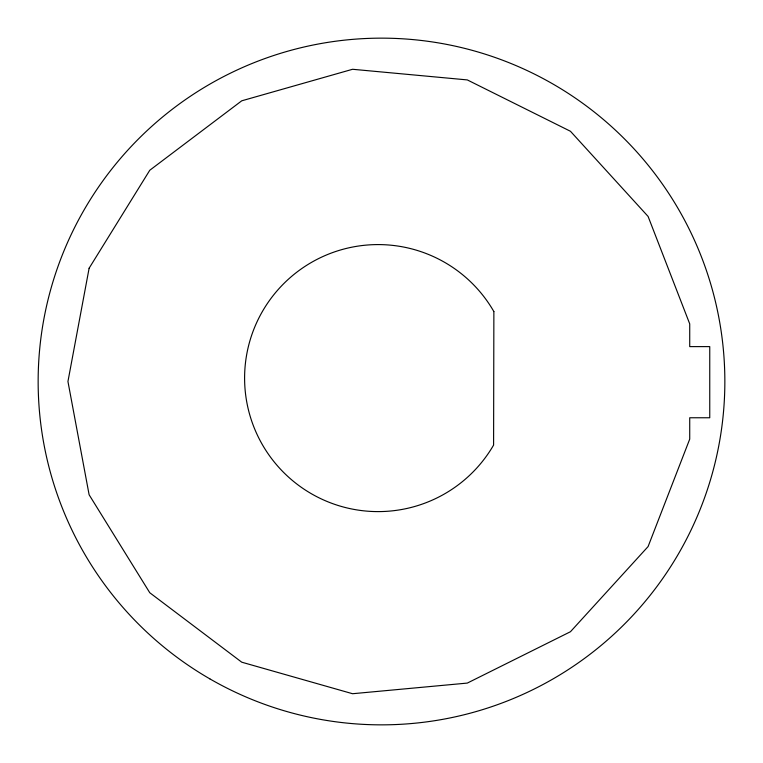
<?xml version="1.0" encoding="UTF-8"?>
<svg xmlns="http://www.w3.org/2000/svg" width="763" height="763" viewBox="0 0 763 763"><rect width="100%" height="100%" fill="white"/><g stroke="black" fill="none" stroke-linecap="round" stroke-linejoin="round"><path stroke-width="1.14" d="M493.871 311.581L493.594 445.087A133.515 133.515 0 0 1 292.076 480.194A133.515 133.515 0 0 1 292.506 275.634A133.515 133.515 0 0 1 493.871 311.581M89.118 268.233L67.945 381.5L89.118 494.767L149.777 592.746L241.737 662.189L352.573 693.72L467.309 683.085L570.457 631.726L648.092 546.566L689.723 439.116L689.723 417.762L709.752 417.762L709.752 346.612L689.723 346.612L689.723 323.884L648.092 216.434L570.457 131.274L467.309 79.915L352.573 69.28L241.737 100.811L149.777 170.254L89.118 268.233M209.825 678.851A343.35 343.35 0 0 0 724.85 381.5A343.35 343.35 0 0 0 209.825 84.149A343.35 343.35 0 0 0 209.825 678.851"/></g></svg>
